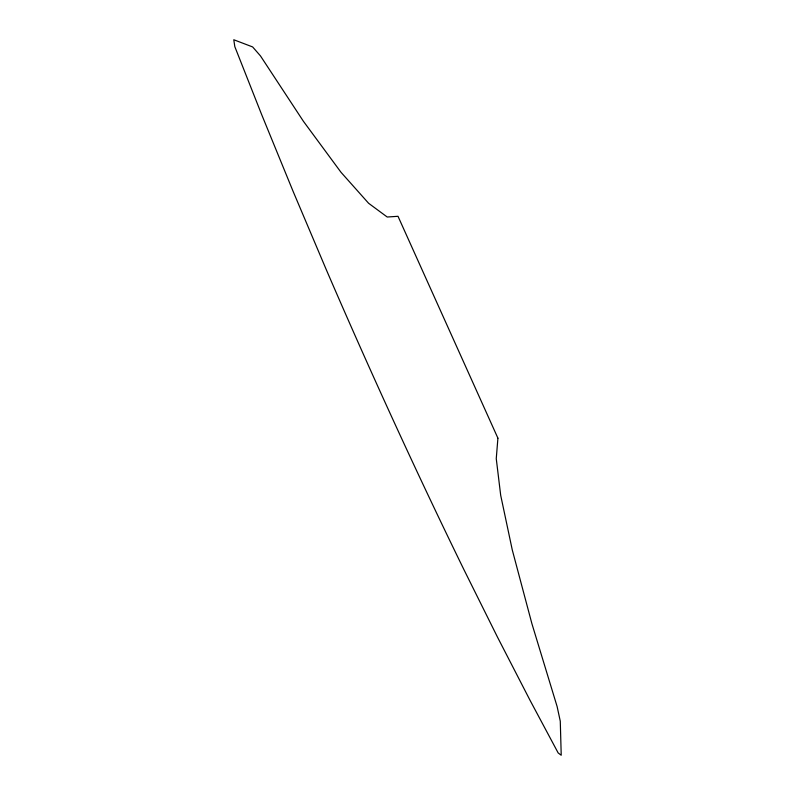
<?xml version="1.0" encoding="UTF-8"?>
<svg xmlns="http://www.w3.org/2000/svg" width="795" height="795" viewBox="0 0 795 795"><rect width="100%" height="100%" fill="white"/><g stroke="black" fill="none" stroke-linecap="round" stroke-linejoin="round"><path stroke-width="1.19" d="M497.909 438.174L496.259 458.675L500.691 495.305L512.268 549.902L531.895 623.658L557.116 706.536L560.276 721.184L561.22 755.25L558.16 752.935L530.066 700.355L497.422 636.994L463.724 569.23A774.34 81.994 66.2 0 1 326.069 269.177L293.087 191.327L261.535 114.281L234.823 46.676L233.78 39.75L252.631 46.935L260.462 55.908L303.432 121.317L341.005 172.296L368.592 203.262L387.215 217.015L398.007 216.3L497.909 438.174"/></g></svg>
